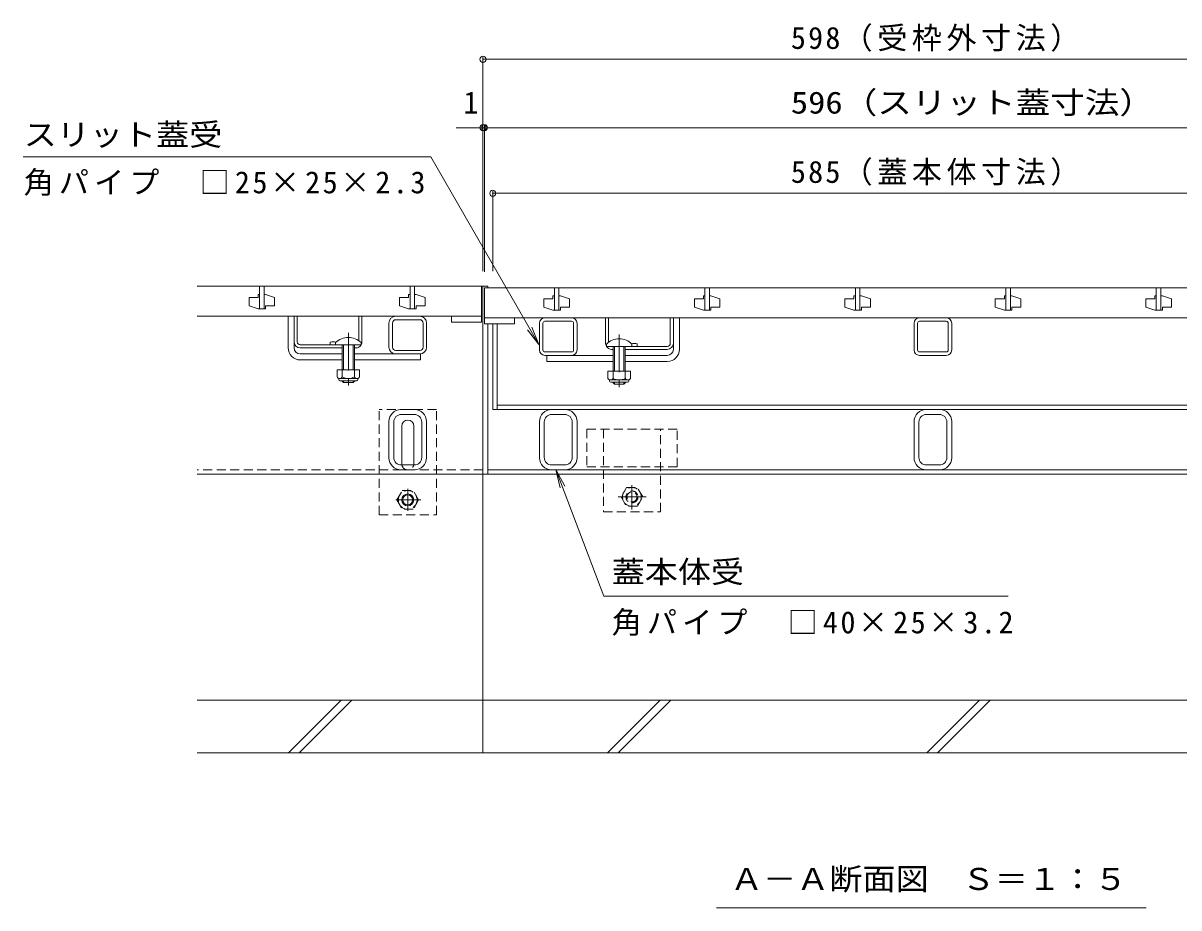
# Model space of a CAD drawing. Units: millimetres at full size, sheet at 1:5; details may follow other scales. Extents: x -1741 to 1940, y -1327 to 1367.
# Drawn here: x -1586 to -818, y -1014 to -426 of the extents above; entities that cross this region are included whole.
import ezdxf
from ezdxf.enums import TextEntityAlignment as Align

# ---------------------------------------------------------------- set-up
doc = ezdxf.new("R2010")
doc.units = ezdxf.units.MM
doc.header["$LTSCALE"] = 5
doc.header["$PDMODE"] = 32
doc.header["$PDSIZE"] = 4
doc.linetypes.add('CHAIN1', pattern=[8, 5, -1, 1, -1])
doc.linetypes.add('DASHED1', pattern=[1.8, 1.2, -0.6])
for name, color, linetype, lineweight in [('E-0_0228_テナント工�', 1, 'Continuous', 9), ('E-2_0230_テナント工�', 3, 'Continuous', 9), ('E-3_0231_テナント工�', 4, 'Continuous', 9), ('E-4_0232_テナント工�', 7, 'Continuous', 9), ('E-5_0233_テナント工�', 7, 'Continuous', 9), ('E-6_0245_ハッチング2', 134, 'Continuous', 9), ('E-7_0246_ハッチング3', 2, 'Continuous', 9), ('E-8_0247_ハッチング4', 7, 'Continuous', 9), ('E-9_0250_塗潰1_A', 2, 'Continuous', 9), ('E-A_0251_塗潰2_A_断�', 7, 'Continuous', 9), ('E-F_0106_点字鋲・ノ�', 6, 'Continuous', 9)]:
    doc.layers.add(name, color=color, linetype=linetype, lineweight=lineweight)
doc.styles.add('ＭＳ ゴシック', font='')
doc.styles.get('ＭＳ ゴシック').set_extended_font_data('MS Gothic')

msp = doc.modelspace()

# ---------------------------------------------------------------- linework, layer by layer
at = {"layer": 'E-0_0228_テナント工�'}
for p, q in [((-1273.714, -683.243), (-1273.714, -626.243)), ((-1270.714, -683.243), (-1270.714, -626.243)), ((-1273.714, -683.243), (-688.814, -683.243)), ((-1270.714, -680.243), (-691.714, -680.243))]:
    msp.add_line(p, q, dxfattribs=at)
at = {"layer": 'E-2_0230_テナント工�'}
for p, q in [((-1470.214, -601.243), (-1281.214, -601.243)), ((-1428.714, -601.243), (-1428.714, -616.243)), ((-1328.714, -601.243), (-1328.714, -616.243)), ((-1279.214, -602.243), (-1279.214, -622.243)), ((-683.214, -602.243), (-1279.214, -602.243)), ((-1232.714, -602.243), (-1232.714, -617.243)), ((-1132.714, -602.243), (-1132.714, -617.243)), ((-1032.714, -602.243), (-1032.714, -617.243)), ((-932.714, -602.243), (-932.714, -617.243)), ((-832.714, -602.243), (-832.714, -617.243)), ((-1428.714, -616.243), (-1425.714, -616.243)), ((-1328.714, -616.243), (-1325.714, -616.243)), ((-1281.214, -625.243), (-1281.214, -621.243)), ((-1232.714, -617.243), (-1229.714, -617.243)), ((-1132.714, -617.243), (-1129.714, -617.243)), ((-1032.714, -617.243), (-1029.714, -617.243)), ((-932.714, -617.243), (-929.714, -617.243)), ((-832.714, -617.243), (-829.714, -617.243)), ((-1279.214, -626.243), (-1279.214, -622.243)), ((-1259.214, -626.243), (-1279.214, -626.243)), ((-1259.214, -622.243), (-1259.214, -626.243))]:
    msp.add_line(p, q, dxfattribs=at)
for points in [[(-1281.214, -601.243), (-1281.214, -621.243), (-1470.214, -621.243)], [(-1428.714, -606.743), (-1429.714, -606.743), (-1429.714, -608.743), (-1435.714, -608.743), (-1435.714, -614.243)], [(-1425.714, -601.243), (-1425.714, -616.243), (-1424.714, -616.243), (-1424.714, -614.243), (-1418.714, -614.243), (-1418.714, -608.743)], [(-1425.714, -606.743), (-1424.714, -606.743), (-1418.714, -608.743)], [(-1328.714, -606.743), (-1329.714, -606.743), (-1329.714, -608.743), (-1335.714, -608.743), (-1335.714, -614.243)], [(-1325.714, -601.243), (-1325.714, -616.243), (-1324.714, -616.243), (-1324.714, -614.243), (-1318.714, -614.243), (-1318.714, -608.743)], [(-1325.714, -606.743), (-1324.714, -606.743), (-1318.714, -608.743)], [(-1279.214, -622.243), (-683.214, -622.243), (-683.214, -602.243)], [(-1229.714, -602.243), (-1229.714, -617.243), (-1228.714, -617.243), (-1228.714, -615.243), (-1222.714, -615.243), (-1222.714, -609.743)], [(-1129.714, -602.243), (-1129.714, -617.243), (-1128.714, -617.243), (-1128.714, -615.243), (-1122.714, -615.243), (-1122.714, -609.743)], [(-1029.714, -602.243), (-1029.714, -617.243), (-1028.714, -617.243), (-1028.714, -615.243), (-1022.714, -615.243), (-1022.714, -609.743)], [(-929.714, -602.243), (-929.714, -617.243), (-928.714, -617.243), (-928.714, -615.243), (-922.714, -615.243), (-922.714, -609.743)], [(-829.714, -602.243), (-829.714, -617.243), (-828.714, -617.243), (-828.714, -615.243), (-822.714, -615.243), (-822.714, -609.743)], [(-1428.714, -616.243), (-1429.714, -616.243), (-1435.714, -614.243)], [(-1328.714, -616.243), (-1329.714, -616.243), (-1335.714, -614.243)], [(-1232.714, -607.743), (-1233.714, -607.743), (-1233.714, -609.743), (-1239.714, -609.743), (-1239.714, -615.243)], [(-1229.714, -607.743), (-1228.714, -607.743), (-1222.714, -609.743)], [(-1132.714, -607.743), (-1133.714, -607.743), (-1133.714, -609.743), (-1139.714, -609.743), (-1139.714, -615.243)], [(-1129.714, -607.743), (-1128.714, -607.743), (-1122.714, -609.743)], [(-1032.714, -607.743), (-1033.714, -607.743), (-1033.714, -609.743), (-1039.714, -609.743), (-1039.714, -615.243)], [(-1029.714, -607.743), (-1028.714, -607.743), (-1022.714, -609.743)], [(-932.714, -607.743), (-933.714, -607.743), (-933.714, -609.743), (-939.714, -609.743), (-939.714, -615.243)], [(-929.714, -607.743), (-928.714, -607.743), (-922.714, -609.743)], [(-832.714, -607.743), (-833.714, -607.743), (-833.714, -609.743), (-839.714, -609.743), (-839.714, -615.243)], [(-829.714, -607.743), (-828.714, -607.743), (-822.714, -609.743)], [(-1301.214, -621.243), (-1301.214, -625.243), (-1281.214, -625.243)], [(-1232.714, -617.243), (-1233.714, -617.243), (-1239.714, -615.243)], [(-1132.714, -617.243), (-1133.714, -617.243), (-1139.714, -615.243)], [(-1032.714, -617.243), (-1033.714, -617.243), (-1039.714, -615.243)], [(-932.714, -617.243), (-933.714, -617.243), (-939.714, -615.243)], [(-832.714, -617.243), (-833.714, -617.243), (-839.714, -615.243)]]:
    msp.add_lwpolyline(points, dxfattribs=at)
at = {"layer": 'E-3_0231_テナント工�'}
for p, q in [((-1280.214, -726.243), (-1280.214, -601.243)), ((-1277.014, -601.243), (-1277.014, -602.243)), ((-1277.014, -626.243), (-1277.014, -726.243)), ((-1280.214, -726.243), (-1470.214, -726.243)), ((-682.214, -726.243), (-1280.214, -726.243)), ((-1277.014, -723.243), (-685.414, -723.243))]:
    msp.add_line(p, q, dxfattribs=at)
at = {"layer": 'E-3_0231_テナント工�', "linetype": 'DASHED1'}
msp.add_line((-1280.214, -723.243), (-1470.214, -723.243), dxfattribs=at)
at = {"layer": 'E-3_0231_テナント工�'}
msp.add_lwpolyline([(-1277.014, -601.243), (-1280.214, -601.243), (-1281.214, -601.243)], dxfattribs=at)
at = {"layer": 'E-4_0232_テナント工�'}
for p, q in [((-1280.214, -449.021), (-1280.214, -591.243)), ((-1280.214, -450.521), (-682.214, -450.521)), ((-1298.116, -495.989), (-1280.214, -495.989)), ((-1280.214, -495.989), (-1279.214, -495.989)), ((-1279.214, -494.489), (-1279.214, -591.743)), ((-1273.714, -538.037), (-1273.714, -591.243)), ((-1273.714, -539.537), (-688.714, -539.537))]:
    msp.add_line(p, q, dxfattribs=at)
msp.add_lwpolyline([(-1279.214, -495.989), (-683.214, -495.989), (-682.214, -495.989)], dxfattribs=at)
for p in [(-1280.214, -450.521), (-1280.214, -495.989), (-1279.214, -495.989), (-1273.714, -539.537)]:
    msp.add_point(p, dxfattribs=at)
at = {"layer": 'E-5_0233_テナント工�'}
for p, q in [((-1314.957, -515.262), (-1585.863, -515.262)), ((-1243.005, -640.086), (-1314.957, -515.262)), ((-1243.005, -640.086), (-1247.789, -628.537)), ((-1243.005, -640.086), (-1250.614, -630.169)), ((-1231.807, -723.043), (-1228.93, -735.207)), ((-1199.831, -807.198), (-931.187, -807.198)), ((-1124.963, -1014.281), (-839.463, -1014.281))]:
    msp.add_line(p, q, dxfattribs=at)
msp.add_lwpolyline([(-1199.831, -807.198), (-1231.807, -723.043), (-1225.88, -734.048)], dxfattribs=at)
at = {"layer": 'E-6_0245_ハッチング2'}
for p, q in [((-1325.714, -683.243), (-1334.714, -683.243)), ((-1225.714, -683.243), (-1234.714, -683.243)), ((-976.714, -683.243), (-985.714, -683.243)), ((-1342.714, -715.243), (-1342.714, -691.243)), ((-1325.914, -686.443), (-1334.514, -686.443)), ((-1317.714, -715.243), (-1317.714, -691.243)), ((-1242.714, -715.243), (-1242.714, -691.243)), ((-1225.914, -686.443), (-1234.514, -686.443)), ((-1217.714, -715.243), (-1217.714, -691.243)), ((-993.714, -715.243), (-993.714, -691.243)), ((-976.914, -686.443), (-985.514, -686.443)), ((-968.714, -715.243), (-968.714, -691.243)), ((-1339.514, -715.043), (-1339.514, -691.443)), ((-1320.914, -715.043), (-1320.914, -691.443)), ((-1239.514, -715.043), (-1239.514, -691.443)), ((-1220.914, -715.043), (-1220.914, -691.443)), ((-990.514, -715.043), (-990.514, -691.443)), ((-971.914, -715.043), (-971.914, -691.443)), ((-1334.514, -720.043), (-1325.914, -720.043)), ((-1234.514, -720.043), (-1225.914, -720.043)), ((-985.514, -720.043), (-976.914, -720.043)), ((-1334.714, -723.243), (-1325.714, -723.243)), ((-1234.714, -723.243), (-1225.714, -723.243)), ((-985.714, -723.243), (-976.714, -723.243))]:
    msp.add_line(p, q, dxfattribs=at)
for centre, radius, start, end in [((-1334.714, -691.243), 8, 90, 180), ((-1325.714, -691.243), 8, 0, 90), ((-1234.714, -691.243), 8, 90, 180), ((-1225.714, -691.243), 8, 0, 90), ((-985.714, -691.243), 8, 90, 180), ((-976.714, -691.243), 8, 0, 90), ((-1334.514, -691.443), 5, 90, 180), ((-1325.914, -691.443), 5, 0, 90), ((-1234.514, -691.443), 5, 90, 180), ((-1225.914, -691.443), 5, 0, 90), ((-985.514, -691.443), 5, 90, 180), ((-976.914, -691.443), 5, 0, 90), ((-1334.714, -715.243), 8, 180, 270), ((-1334.514, -715.043), 5, 180, 270), ((-1325.914, -715.043), 5, 270, 0), ((-1325.714, -715.243), 8, 270, 0), ((-1234.714, -715.243), 8, 180, 270), ((-1234.514, -715.043), 5, 180, 270), ((-1225.914, -715.043), 5, 270, 0), ((-1225.714, -715.243), 8, 270, 0), ((-985.714, -715.243), 8, 180, 270), ((-985.514, -715.043), 5, 180, 270), ((-976.914, -715.043), 5, 270, 0), ((-976.714, -715.243), 8, 270, 0)]:
    msp.add_arc(centre, radius, start, end, dxfattribs=at)
at = {"layer": 'E-7_0246_ハッチング3', "color": 7}
for p, q in [((-1409.714, -642.243), (-1409.714, -621.243)), ((-1405.714, -621.243), (-1409.714, -621.243)), ((-1153.714, -622.243), (-1149.714, -622.243)), ((-1149.714, -643.243), (-1149.714, -622.243)), ((-1405.714, -642.243), (-1405.714, -638.243)), ((-1153.714, -643.243), (-1153.714, -639.243)), ((-1401.714, -646.243), (-1373.714, -646.243)), ((-1401.714, -650.243), (-1373.714, -650.243)), ((-1365.714, -646.243), (-1321.714, -646.243)), ((-1365.714, -650.243), (-1321.714, -650.243)), ((-1321.714, -646.243), (-1321.714, -650.243)), ((-1237.714, -647.243), (-1237.714, -651.243)), ((-1193.714, -647.243), (-1237.714, -647.243)), ((-1193.714, -651.243), (-1237.714, -651.243)), ((-1157.714, -647.243), (-1185.714, -647.243)), ((-1157.714, -651.243), (-1185.714, -651.243))]:
    msp.add_line(p, q, dxfattribs=at)
at = {"layer": 'E-7_0246_ハッチング3'}
for p, q in [((-1405.714, -638.243), (-1405.714, -621.243)), ((-1405.714, -621.243), (-1403.714, -621.243)), ((-1403.714, -638.243), (-1403.714, -621.243)), ((-1360.714, -621.243), (-1362.714, -621.243)), ((-1362.714, -637.496), (-1362.714, -621.243)), ((-1360.714, -638.243), (-1360.714, -621.243)), ((-1198.714, -639.243), (-1198.714, -622.243)), ((-1196.714, -622.243), (-1198.714, -622.243)), ((-1196.714, -638.496), (-1196.714, -622.243)), ((-1155.714, -639.243), (-1155.714, -622.243)), ((-1155.714, -622.243), (-1153.714, -622.243)), ((-1153.714, -639.243), (-1153.714, -622.243)), ((-1401.714, -640.243), (-1378.214, -640.243)), ((-1373.714, -642.243), (-1401.714, -642.243)), ((-1381.714, -638.441), (-1381.714, -640.243)), ((-1364.714, -642.243), (-1365.714, -642.243)), ((-1194.714, -643.243), (-1193.714, -643.243)), ((-1185.714, -643.243), (-1157.714, -643.243)), ((-1157.714, -641.243), (-1181.214, -641.243)), ((-1177.714, -639.441), (-1177.714, -641.243)), ((-1377.214, -656.743), (-1377.214, -661.543)), ((-1362.213, -656.743), (-1377.214, -656.743)), ((-1373.714, -656.743), (-1373.714, -661.543)), ((-1365.714, -656.743), (-1365.714, -661.543)), ((-1362.213, -656.743), (-1362.213, -661.543)), ((-1197.214, -657.743), (-1197.214, -662.543)), ((-1182.213, -657.743), (-1197.214, -657.743)), ((-1193.714, -657.743), (-1193.714, -662.543)), ((-1185.714, -657.743), (-1185.714, -662.543)), ((-1182.213, -657.743), (-1182.213, -662.543)), ((-1376.064, -663.293), (-1376.064, -662.452)), ((-1363.964, -662.543), (-1375.464, -662.543)), ((-1375.314, -664.043), (-1364.114, -664.043)), ((-1363.364, -663.293), (-1363.364, -662.452)), ((-1196.064, -664.293), (-1196.064, -663.452)), ((-1183.964, -663.543), (-1195.464, -663.543)), ((-1195.314, -665.043), (-1184.114, -665.043)), ((-1183.364, -664.293), (-1183.364, -663.452))]:
    msp.add_line(p, q, dxfattribs=at)
at = {"layer": 'E-7_0246_ハッチング3', "color": 6, "linetype": 'CHAIN1'}
for p, q in [((-1369.714, -632.272), (-1369.714, -668.62)), ((-1189.714, -633.272), (-1189.714, -669.62))]:
    msp.add_line(p, q, dxfattribs=at)
at = {"layer": 'E-7_0246_ハッチング3', "color": 6}
for p, q in [((-1373.714, -640.243), (-1373.714, -656.743)), ((-1372.914, -640.243), (-1372.914, -656.743)), ((-1366.514, -656.743), (-1366.514, -640.243)), ((-1365.714, -656.743), (-1365.714, -640.243)), ((-1361.214, -638.772), (-1361.214, -640.243)), ((-1198.214, -639.772), (-1198.214, -641.243)), ((-1193.714, -657.743), (-1193.714, -641.243)), ((-1192.914, -657.743), (-1192.914, -641.243)), ((-1186.514, -641.243), (-1186.514, -657.743)), ((-1185.714, -641.243), (-1185.714, -657.743)), ((-1373.713, -664.443), (-1373.713, -664.043)), ((-1372.913, -665.243), (-1373.713, -664.443)), ((-1372.913, -665.243), (-1372.913, -664.043)), ((-1366.513, -665.243), (-1372.913, -665.243)), ((-1366.513, -664.043), (-1366.513, -665.243)), ((-1366.513, -665.243), (-1365.713, -664.443)), ((-1365.713, -664.043), (-1365.713, -664.443)), ((-1193.713, -665.443), (-1193.713, -665.043)), ((-1192.913, -666.243), (-1193.713, -665.443)), ((-1192.913, -666.243), (-1192.913, -665.043)), ((-1186.513, -666.243), (-1192.913, -666.243)), ((-1186.513, -665.043), (-1186.513, -666.243)), ((-1186.513, -666.243), (-1185.713, -665.443)), ((-1185.713, -665.043), (-1185.713, -665.443))]:
    msp.add_line(p, q, dxfattribs=at)
for points in [[(-1378.214, -638.772), (-1378.214, -640.243), (-1361.214, -640.243)], [(-1181.214, -639.772), (-1181.214, -641.243), (-1198.214, -641.243)]]:
    msp.add_lwpolyline(points, dxfattribs=at)
for centre in [(-1369.714, -647.243), (-1189.714, -648.243)]:
    msp.add_arc(centre, 12, 44.90053, 135.09947, dxfattribs=at)
at = {"layer": 'E-7_0246_ハッチング3', "color": 7}
for centre, radius, start, end in [((-1401.714, -642.243), 8, 180, 270), ((-1401.714, -642.243), 4, 180, 270), ((-1157.714, -643.243), 4, 270, 0), ((-1157.714, -643.243), 8, 270, 0)]:
    msp.add_arc(centre, radius, start, end, dxfattribs=at)
at = {"layer": 'E-7_0246_ハッチング3'}
for centre, radius, start, end in [((-1401.714, -638.243), 4, 180, 270), ((-1401.714, -638.243), 2, 180, 270), ((-1379.964, -646.043), 7.8, 74.9858, 102.96519), ((-1364.714, -638.243), 4, 270, 330), ((-1364.714, -638.243), 4, 331.04498, 0), ((-1194.714, -639.243), 4, 180, 208.95502), ((-1194.714, -639.243), 4, 210, 270), ((-1179.464, -647.043), 7.8, 77.03481, 105.0142), ((-1157.714, -639.243), 4, 270, 0), ((-1157.714, -639.243), 2, 270, 0), ((-1375.464, -660.511), 2.031, 210.51797, 329.48203), ((-1375.314, -663.293), 0.75, 180, 270), ((-1369.714, -654.042), 8.5, 241.92867, 298.07147), ((-1363.964, -660.511), 2.031, 210.51451, 329.48514), ((-1364.114, -663.293), 0.75, 270, 0), ((-1195.464, -661.511), 2.031, 210.51797, 329.48203), ((-1195.314, -664.293), 0.75, 180, 270), ((-1189.714, -655.042), 8.5, 241.92867, 298.07147), ((-1183.964, -661.511), 2.031, 210.51451, 329.48514), ((-1184.114, -664.293), 0.75, 270, 0)]:
    msp.add_arc(centre, radius, start, end, dxfattribs=at)
at = {"layer": 'E-8_0247_ハッチング4', "linetype": 'DASHED1'}
for p, q in [((-1311.19, -683.243), (-1349.19, -683.243)), ((-1349.19, -753.243), (-1349.19, -683.243)), ((-1311.19, -753.243), (-1311.19, -683.243)), ((-1151.214, -696.243), (-1211.214, -696.243)), ((-1211.214, -696.243), (-1211.214, -721.243)), ((-1200.214, -696.243), (-1200.214, -751.243)), ((-1162.214, -751.243), (-1162.214, -696.243)), ((-1151.214, -721.243), (-1151.214, -696.243)), ((-1151.214, -721.243), (-1211.214, -721.243)), ((-1200.214, -751.243), (-1162.214, -751.243)), ((-1349.19, -753.243), (-1311.19, -753.243))]:
    msp.add_line(p, q, dxfattribs=at)
at = {"layer": 'E-8_0247_ハッチング4'}
for p, q in [((-1334.19, -719.243), (-1334.19, -694.243)), ((-1326.19, -719.243), (-1326.19, -694.243))]:
    msp.add_line(p, q, dxfattribs=at)
for centre, start, end in [((-1330.19, -694.243), 0, 180), ((-1330.19, -719.243), 180, 191.53597), ((-1330.19, -719.243), 348.46403, 360)]:
    msp.add_arc(centre, 4, start, end, dxfattribs=at)
at = {"layer": 'E-8_0247_ハッチング4', "linetype": 'DASHED1'}
msp.add_arc((-1330.19, -719.243), 4, 191.53597, 348.46403, dxfattribs=at)
at = {"layer": 'E-9_0250_塗潰1_A', "linetype": 'DASHED1'}
for p, q in [((-1337.458, -743.237), (-1333.864, -737.011)), ((-1333.864, -737.011), (-1326.653, -737.011)), ((-1323.058, -743.237), (-1326.653, -737.011)), ((-1184.814, -735.007), (-1188.414, -741.243)), ((-1184.814, -735.007), (-1177.614, -735.007)), ((-1174.014, -741.243), (-1177.614, -735.007)), ((-1337.458, -743.237), (-1333.864, -749.463)), ((-1323.058, -743.237), (-1326.653, -749.463)), ((-1188.414, -741.243), (-1184.814, -747.478)), ((-1177.614, -747.478), (-1174.014, -741.243)), ((-1326.653, -749.463), (-1333.864, -749.463)), ((-1177.614, -747.478), (-1184.814, -747.478))]:
    msp.add_line(p, q, dxfattribs=at)
at = {"layer": 'E-9_0250_塗潰1_A', "linetype": 'CHAIN1'}
for p, q in [((-1330.258, -735.938), (-1330.258, -750.596)), ((-1181.214, -733.445), (-1181.214, -749.658)), ((-1321.582, -743.237), (-1338.186, -743.237)), ((-1190.416, -741.243), (-1171.849, -741.243))]:
    msp.add_line(p, q, dxfattribs=at)
at = {"layer": 'E-9_0250_塗潰1_A', "linetype": 'DASHED1'}
for centre, radius in [((-1330.258, -743.237), 6.226), ((-1181.214, -741.243), 6.235), ((-1181.214, -741.243), 4), ((-1181.214, -741.243), 3.323)]:
    msp.add_circle(centre, radius, dxfattribs=at)
at = {"layer": 'E-9_0250_塗潰1_A'}
for radius in [4, 3.323]:
    msp.add_circle((-1330.258, -743.237), radius, dxfattribs=at)
at = {"layer": 'E-A_0251_塗潰2_A_断�'}
for p, q in [((-1338.214, -621.243), (-1322.214, -621.243)), ((-1342.714, -641.743), (-1342.714, -625.743)), ((-1340.414, -641.743), (-1340.414, -625.743)), ((-1338.214, -623.543), (-1322.214, -623.543)), ((-1320.014, -641.743), (-1320.014, -625.743)), ((-1317.714, -641.743), (-1317.714, -625.743)), ((-1242.714, -643.643), (-1242.714, -625.843)), ((-1240.414, -643.643), (-1240.414, -625.843)), ((-1239.114, -622.243), (-1221.314, -622.243)), ((-1221.314, -624.543), (-1239.114, -624.543)), ((-1220.014, -643.643), (-1220.014, -625.843)), ((-1217.714, -643.643), (-1217.714, -625.843)), ((-993.714, -643.643), (-993.714, -625.843)), ((-991.414, -643.643), (-991.414, -625.843)), ((-990.114, -622.243), (-972.314, -622.243)), ((-972.314, -624.543), (-990.114, -624.543)), ((-971.014, -643.643), (-971.014, -625.843)), ((-968.714, -643.643), (-968.714, -625.843)), ((-1322.214, -643.943), (-1338.214, -643.943)), ((-1221.314, -644.943), (-1239.114, -644.943)), ((-972.314, -644.943), (-990.114, -644.943)), ((-1322.214, -646.243), (-1338.214, -646.243)), ((-1239.114, -647.243), (-1221.314, -647.243)), ((-990.114, -647.243), (-972.314, -647.243))]:
    msp.add_line(p, q, dxfattribs=at)
for centre, radius, start, end in [((-1338.214, -625.743), 4.5, 90, 180), ((-1322.214, -625.743), 4.5, 0, 90), ((-1338.214, -625.743), 2.2, 90, 180), ((-1322.214, -625.743), 2.2, 0, 90), ((-1239.114, -625.843), 3.6, 90, 180), ((-1239.114, -625.843), 1.3, 90, 180), ((-1221.314, -625.843), 3.6, 0, 90), ((-1221.314, -625.843), 1.3, 0, 90), ((-990.114, -625.843), 3.6, 90, 180), ((-990.114, -625.843), 1.3, 90, 180), ((-972.314, -625.843), 3.6, 0, 90), ((-972.314, -625.843), 1.3, 0, 90), ((-1338.214, -641.743), 4.5, 180, 270), ((-1338.214, -641.743), 2.2, 180, 270), ((-1322.214, -641.743), 4.5, 270, 0), ((-1322.214, -641.743), 2.2, 270, 0), ((-1239.114, -643.643), 3.6, 180, 270), ((-1239.114, -643.643), 1.3, 180, 270), ((-1221.314, -643.643), 1.3, 270, 0), ((-1221.314, -643.643), 3.6, 270, 0), ((-990.114, -643.643), 3.6, 180, 270), ((-990.114, -643.643), 1.3, 180, 270), ((-972.314, -643.643), 3.6, 270, 0), ((-972.314, -643.643), 1.3, 270, 0)]:
    msp.add_arc(centre, radius, start, end, dxfattribs=at)
at = {"layer": 'E-F_0106_点字鋲・ノ�'}
for p, q in [((-1280.214, -911.243), (-1280.214, -726.243)), ((-492.214, -876.243), (-1470.214, -876.243)), ((-1409.501, -911.243), (-1374.501, -876.243)), ((-1402.43, -911.243), (-1367.43, -876.243)), ((-1197.401, -911.243), (-1162.401, -876.243)), ((-1190.33, -911.243), (-1155.33, -876.243)), ((-985.269, -911.243), (-950.269, -876.243)), ((-978.198, -911.243), (-943.198, -876.243)), ((-1470.214, -911.243), (-492.214, -911.243))]:
    msp.add_line(p, q, dxfattribs=at)

# ---------------------------------------------------------------- texts
at = {"layer": 'E-4_0232_テナント工�', "color": 2, "style": 'ＭＳ ゴシック'}
msp.add_text('1', height=14.66, dxfattribs=at).set_placement((-1293.311, -490.989), align=Align.BOTTOM_LEFT)
at = {"layer": 'E-4_0232_テナント工�', "color": 2, "style": 'ＭＳ ゴシック', "width": 1.15}
msp.add_text('596（スリット蓋寸法）', height=14.66, dxfattribs=at).set_placement((-1075.589, -490.989), align=Align.BOTTOM_LEFT)
at = {"layer": 'E-4_0232_テナント工�', "color": 2, "char_height": 14.66, "attachment_point": 7, "style": 'ＭＳ ゴシック'}
for s, insert in [('\\T1.15;598（受枠外寸法）', (-1075.589, -445.521)), ('\\T1.15;585（蓋本体寸法）', (-1075.589, -534.537))]:
    msp.add_mtext(s, dxfattribs=dict(at, insert=insert))
at = {"layer": 'E-5_0233_テナント工�', "color": 2, "style": 'ＭＳ ゴシック', "width": 1.1}
for s, p in [('スリット蓋受', (-1585.501, -512.262)), ('蓋本体受', (-1194.679, -802.718)), ('Ａ－Ａ断面図\u3000Ｓ＝１：５', (-1115.963, -1006.781))]:
    msp.add_text(s, height=14.66, dxfattribs=at).set_placement(p, align=Align.BOTTOM_LEFT)
at = {"layer": 'E-5_0233_テナント工�', "color": 2, "char_height": 14.66, "attachment_point": 7, "style": 'ＭＳ ゴシック'}
for s, insert in [('\\T1.17;角パイプ\u3000□25×25×2.3', (-1585.501, -541.27)), ('\\T1.17;角パイプ\u3000□40×25×3.2', (-1194.679, -833.587))]:
    msp.add_mtext(s, dxfattribs=dict(at, insert=insert))

doc.saveas('drawing.dxf')
